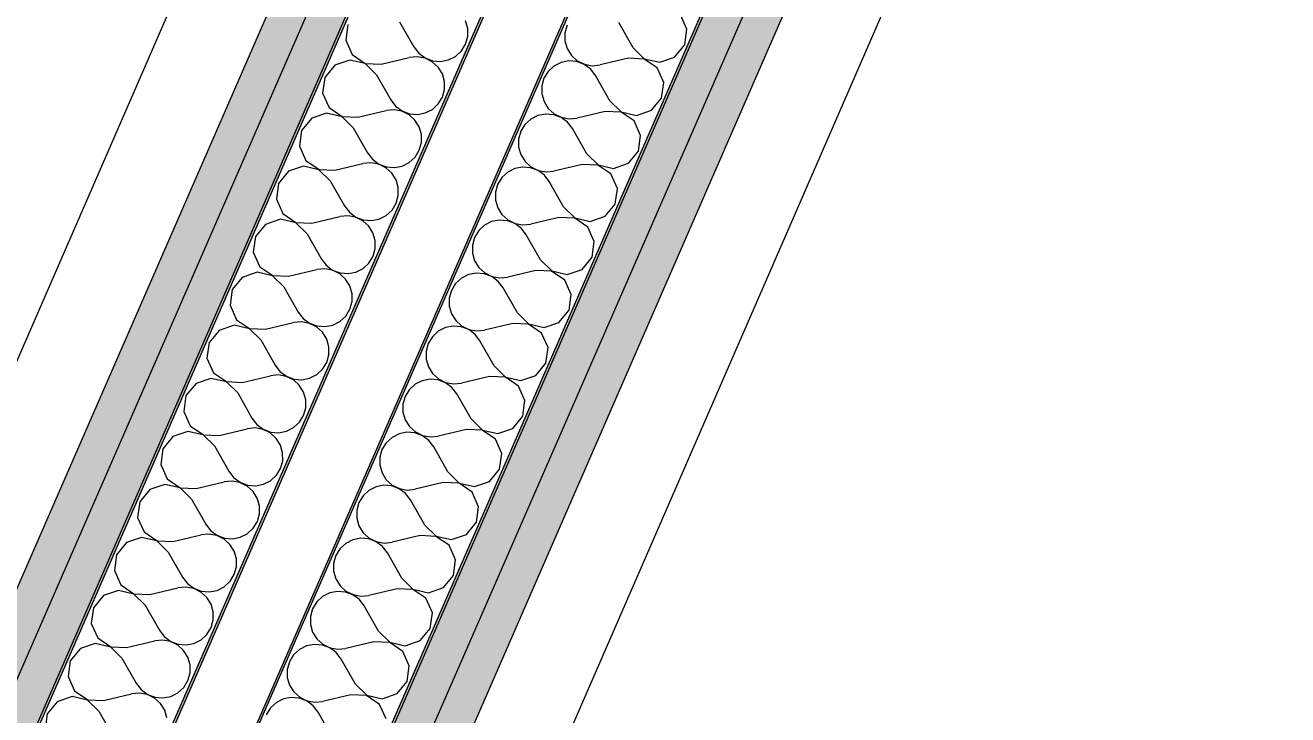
# Model space of a CAD drawing. Header units: millimetres. Extents: x -89663 to 74273, y -103666 to 18539.
# Drawn here: x -28539 to -28020, y -31652 to -31368 of the extents above; entities that cross this region are included whole.
import ezdxf
from ezdxf.enums import TextEntityAlignment as Align

# ---------------------------------------------------------------- set-up
doc = ezdxf.new("R2010")
doc.units = ezdxf.units.MM
doc.header["$MEASUREMENT"] = 0
for name, color, linetype in [('A-25-M_Wall_Int', 7, 'Continuous'), ('New_A-05-M_Gross_Int_Circulation', 7, 'Continuous'), ('New_A-95-D_Dim_Grid.Dim', 7, 'Continuous')]:
    doc.layers.add(name, color=color, linetype=linetype)
for name, color, linetype, lineweight in [('A-25-M_Wall_Int_Pen_No__1', 7, 'Continuous', 13), ('New_A-95-D_Dim_Grid.Dim_Pen_No__4', 7, 'Continuous', 20), ('New_ArchiCAD Zone Stamps_Pen_No__6', 7, 'Continuous', 35)]:
    doc.layers.add(name, color=color, linetype=linetype, lineweight=lineweight)
doc.layers.add('A-25-M_Wall_Int_Pen_No__107', color=7, linetype='Continuous', lineweight=15, true_color=0xa6a6a6)
doc.layers.add('New_A-05-M_Gross_Int_Circulation_Pen_No__74', color=7, linetype='Continuous', lineweight=20, true_color=0x606060)
doc.styles.add('GENERATED_STYLE_1', font='')
doc.styles.add('GENERATED_STYLE_3', font='')
doc.styles.add('GENERATED_STYLE_4', font='')
doc.styles.get('GENERATED_STYLE_1').set_extended_font_data('Arial', bold=True)
doc.styles.get('GENERATED_STYLE_3').set_extended_font_data('Arial')
doc.styles.get('GENERATED_STYLE_4').set_extended_font_data('Swis721 BT')
doc.dimstyles.new('GENERATED_STYLE__2', dxfattribs={"dimtxt": 300, "dimasz": 95, "dimexe": 0.18, "dimexo": 0, "dimgap": 0.09, "dimtad": 1, "dimdec": 0, "dimzin": 0, "dimdsep": 46, "dimtxsty": 'GENERATED_STYLE_4', "dimblk": 'ARROWHEAD_2', "dimblk1": 'ARROWHEAD_2', "dimblk2": 'ARROWHEAD_2', "dimcen": 0.09, "dimclrd": 7, "dimclre": 7, "dimclrt": 7, "dimadec": 0, "dimazin": 0, "dimtfac": 1, "dimtdec": 4, "dimtmove": 0, "dimatfit": 3, "dimfxl": 1, "dimtolj": 1, "dimtzin": 0, "dimarcsym": 0})

# ---------------------------------------------------------------- blocks, each defined once
blk = doc.blocks.new('catering seating and servery_INB 0113_1_1', base_point=(-33684.23, -45971.89))
at = {"layer": 'New_A-05-M_Gross_Int_Circulation_Pen_No__74', "linetype": 'Continuous'}
for p, q in [((-28833.78, -32175.11), (-28381.54, -31135.3)), ((-28114.8, -31197.45), (-28586.74, -32282.56))]:
    blk.add_line(p, q, dxfattribs=at)
at = {"layer": 'New_ArchiCAD Zone Stamps_Pen_No__6'}
for tag, height, style, p in [('ROOM_NAME', 250, 'GENERATED_STYLE_1', (-35355.98, -44046.47)), ('zoneNameLine2', 250, 'GENERATED_STYLE_1', (-35544.41, -44478.6)), ('ROOM_NUMBER', 200, 'GENERATED_STYLE_3', (-35732.84, -44899.31)), ('measuredAreaCode', 200, 'GENERATED_STYLE_3', (-35889.87, -45259.42)), ('DUMMY_649', 200, 'GENERATED_STYLE_3', (-35582.47, -45393.46)), ('DUMMY_650', 200, 'GENERATED_STYLE_3', (-34953.29, -45667.81)), ('DUMMY_651', 133.33, 'GENERATED_STYLE_3', (-34674, -45774.36))]:
    blk.add_attdef(tag, text='', height=height, rotation=336.4404, dxfattribs=dict(at, style=style)).set_placement(p, align=Align.TOP_LEFT)
blk = doc.blocks.new('*X620')
at = {"layer": 'A-25-M_Wall_Int_Pen_No__107', "linetype": 'Continuous'}
for p, q in [((-28267.17, -31369.62), (-28269.82, -31363.68)), ((-28316.45, -31367.95), (-28317.34, -31371.11)), ((-28289.31, -31377.19), (-28295.19, -31366.83)), ((-28268.04, -31376.07), (-28267.17, -31369.62)), ((-28317.34, -31371.11), (-28317.32, -31374.4)), ((-28317.32, -31374.4), (-28316.41, -31377.55)), ((-28316.41, -31377.55), (-28314.68, -31380.34)), ((-28314.68, -31380.34), (-28312.24, -31382.54)), ((-28289.31, -31377.19), (-28284.68, -31381.75)), ((-28278.33, -31383.2), (-28272.18, -31381.1)), ((-28272.18, -31381.1), (-28268.04, -31376.07)), ((-28321.84, -31384.75), (-28324.25, -31386.97)), ((-28318.91, -31383.27), (-28321.84, -31384.75)), ((-28315.68, -31382.64), (-28318.91, -31383.27)), ((-28312.41, -31382.92), (-28315.68, -31382.64)), ((-28309.34, -31384.09), (-28312.41, -31382.92)), ((-28312.24, -31382.54), (-28309.3, -31384)), ((-28306.7, -31386.05), (-28309.34, -31384.09)), ((-28309.3, -31384), (-28306.07, -31384.6)), ((-28304.7, -31388.66), (-28306.7, -31386.05)), ((-28306.07, -31384.6), (-28302.8, -31384.29)), ((-28291.21, -31381.55), (-28302.8, -31384.29)), ((-28284.71, -31381.84), (-28291.21, -31381.55)), ((-28279.34, -31385.5), (-28284.71, -31381.84)), ((-28284.68, -31381.75), (-28278.33, -31383.2)), ((-28276.69, -31391.45), (-28279.34, -31385.5)), ((-28325.97, -31389.77), (-28326.85, -31392.94)), ((-28324.25, -31386.97), (-28325.97, -31389.77)), ((-28298.83, -31399.01), (-28304.7, -31388.66)), ((-28277.56, -31397.89), (-28276.69, -31391.45)), ((-28326.85, -31392.94), (-28326.84, -31396.22)), ((-28326.84, -31396.22), (-28325.93, -31399.38)), ((-28325.93, -31399.38), (-28324.19, -31402.16)), ((-28298.83, -31399.01), (-28294.19, -31403.58)), ((-28281.69, -31402.92), (-28277.56, -31397.89)), ((-28331.35, -31406.57), (-28333.77, -31408.8)), ((-28328.42, -31405.09), (-28331.35, -31406.57)), ((-28325.2, -31404.47), (-28328.42, -31405.09)), ((-28321.93, -31404.75), (-28325.2, -31404.47)), ((-28324.19, -31402.16), (-28321.76, -31404.37)), ((-28318.85, -31405.91), (-28321.93, -31404.75)), ((-28321.76, -31404.37), (-28318.82, -31405.83)), ((-28316.22, -31407.88), (-28318.85, -31405.91)), ((-28318.82, -31405.83), (-28315.59, -31406.42)), ((-28315.59, -31406.42), (-28312.32, -31406.12)), ((-28300.73, -31403.38), (-28312.32, -31406.12)), ((-28294.23, -31403.66), (-28300.73, -31403.38)), ((-28288.85, -31407.33), (-28294.23, -31403.66)), ((-28294.19, -31403.58), (-28287.85, -31405.02)), ((-28287.85, -31405.02), (-28281.69, -31402.92)), ((-28335.49, -31411.6), (-28336.37, -31414.76)), ((-28333.77, -31408.8), (-28335.49, -31411.6)), ((-28314.22, -31410.48), (-28316.22, -31407.88)), ((-28308.34, -31420.84), (-28314.22, -31410.48)), ((-28286.21, -31413.27), (-28288.85, -31407.33)), ((-28336.37, -31414.76), (-28336.36, -31418.05)), ((-28287.08, -31419.72), (-28286.21, -31413.27)), ((-28336.36, -31418.05), (-28335.45, -31421.2)), ((-28335.45, -31421.2), (-28333.71, -31423.99)), ((-28308.34, -31420.84), (-28303.71, -31425.4)), ((-28291.21, -31424.74), (-28287.08, -31419.72)), ((-28337.94, -31426.92), (-28340.87, -31428.4)), ((-28334.71, -31426.29), (-28337.94, -31426.92)), ((-28331.44, -31426.57), (-28334.71, -31426.29)), ((-28333.71, -31423.99), (-28331.28, -31426.19)), ((-28328.37, -31427.74), (-28331.44, -31426.57)), ((-28331.28, -31426.19), (-28328.33, -31427.65)), ((-28325.74, -31429.7), (-28328.37, -31427.74)), ((-28328.33, -31427.65), (-28325.1, -31428.25)), ((-28310.25, -31425.2), (-28321.83, -31427.94)), ((-28303.75, -31425.49), (-28310.25, -31425.2)), ((-28298.37, -31429.15), (-28303.75, -31425.49)), ((-28303.71, -31425.4), (-28297.37, -31426.85)), ((-28297.37, -31426.85), (-28291.21, -31424.74)), ((-28343.29, -31430.62), (-28345, -31433.42)), ((-28340.87, -31428.4), (-28343.29, -31430.62)), ((-28323.74, -31432.31), (-28325.74, -31429.7)), ((-28325.1, -31428.25), (-28321.83, -31427.94)), ((-28317.86, -31442.66), (-28323.74, -31432.31)), ((-28295.72, -31435.1), (-28298.37, -31429.15)), ((-28345, -31433.42), (-28345.89, -31436.59)), ((-28345.89, -31436.59), (-28345.87, -31439.87)), ((-28296.59, -31441.54), (-28295.72, -31435.1)), ((-28345.87, -31439.87), (-28344.96, -31443.03)), ((-28344.96, -31443.03), (-28343.23, -31445.81)), ((-28317.86, -31442.66), (-28313.23, -31447.23)), ((-28300.73, -31446.57), (-28296.59, -31441.54)), ((-28344.23, -31448.12), (-28347.46, -31448.74)), ((-28340.96, -31448.4), (-28344.23, -31448.12)), ((-28343.23, -31445.81), (-28340.79, -31448.02)), ((-28337.89, -31449.56), (-28340.96, -31448.4)), ((-28340.79, -31448.02), (-28337.85, -31449.48)), ((-28319.76, -31447.03), (-28331.35, -31449.77)), ((-28313.26, -31447.31), (-28319.76, -31447.03)), ((-28307.89, -31450.98), (-28313.26, -31447.31)), ((-28313.23, -31447.23), (-28306.88, -31448.67)), ((-28306.88, -31448.67), (-28300.73, -31446.57)), ((-28352.8, -31452.45), (-28354.52, -31455.25)), ((-28350.39, -31450.22), (-28352.8, -31452.45)), ((-28347.46, -31448.74), (-28350.39, -31450.22)), ((-28335.25, -31451.52), (-28337.89, -31449.56)), ((-28337.85, -31449.48), (-28334.62, -31450.07)), ((-28333.25, -31454.13), (-28335.25, -31451.52)), ((-28334.62, -31450.07), (-28331.35, -31449.77)), ((-28305.24, -31456.92), (-28307.89, -31450.98)), ((-28354.52, -31455.25), (-28355.4, -31458.41)), ((-28355.4, -31458.41), (-28355.39, -31461.7)), ((-28327.38, -31464.48), (-28333.25, -31454.13)), ((-28306.11, -31463.37), (-28305.24, -31456.92)), ((-28355.39, -31461.7), (-28354.48, -31464.85)), ((-28310.24, -31468.39), (-28306.11, -31463.37)), ((-28354.48, -31464.85), (-28352.74, -31467.64)), ((-28352.74, -31467.64), (-28350.31, -31469.84)), ((-28329.28, -31468.85), (-28340.87, -31471.59)), ((-28322.78, -31469.14), (-28329.28, -31468.85)), ((-28327.38, -31464.48), (-28322.74, -31469.05)), ((-28317.4, -31472.8), (-28322.78, -31469.14)), ((-28322.74, -31469.05), (-28316.4, -31470.5)), ((-28316.4, -31470.5), (-28310.24, -31468.39)), ((-28362.32, -31474.27), (-28364.04, -31477.07)), ((-28359.9, -31472.05), (-28362.32, -31474.27)), ((-28356.97, -31470.57), (-28359.9, -31472.05)), ((-28353.75, -31469.94), (-28356.97, -31470.57)), ((-28350.48, -31470.22), (-28353.75, -31469.94)), ((-28347.4, -31471.39), (-28350.48, -31470.22)), ((-28350.31, -31469.84), (-28347.37, -31471.3)), ((-28344.77, -31473.35), (-28347.4, -31471.39)), ((-28347.37, -31471.3), (-28344.14, -31471.9)), ((-28342.77, -31475.96), (-28344.77, -31473.35)), ((-28344.14, -31471.9), (-28340.87, -31471.59)), ((-28314.76, -31478.75), (-28317.4, -31472.8)), ((-28364.04, -31477.07), (-28364.92, -31480.24)), ((-28336.89, -31486.31), (-28342.77, -31475.96)), ((-28315.63, -31485.19), (-28314.76, -31478.75)), ((-28364.92, -31480.24), (-28364.91, -31483.52)), ((-28364.91, -31483.52), (-28364, -31486.68)), ((-28364, -31486.68), (-28362.26, -31489.46)), ((-28362.26, -31489.46), (-28359.83, -31491.67)), ((-28336.89, -31486.31), (-28332.26, -31490.88)), ((-28319.76, -31490.22), (-28315.63, -31485.19)), ((-28369.42, -31493.87), (-28371.84, -31496.1)), ((-28366.49, -31492.39), (-28369.42, -31493.87)), ((-28363.26, -31491.77), (-28366.49, -31492.39)), ((-28359.99, -31492.05), (-28363.26, -31491.77)), ((-28356.92, -31493.21), (-28359.99, -31492.05)), ((-28359.83, -31491.67), (-28356.88, -31493.13)), ((-28354.29, -31495.17), (-28356.92, -31493.21)), ((-28356.88, -31493.13), (-28353.65, -31493.72)), ((-28352.29, -31497.78), (-28354.29, -31495.17)), ((-28353.65, -31493.72), (-28350.38, -31493.42)), ((-28338.8, -31490.67), (-28350.38, -31493.42)), ((-28332.3, -31490.96), (-28338.8, -31490.67)), ((-28326.92, -31494.63), (-28332.3, -31490.96)), ((-28332.26, -31490.88), (-28325.92, -31492.32)), ((-28324.27, -31500.57), (-28326.92, -31494.63)), ((-28325.92, -31492.32), (-28319.76, -31490.22)), ((-28373.55, -31498.9), (-28374.44, -31502.06)), ((-28371.84, -31496.1), (-28373.55, -31498.9)), ((-28346.41, -31508.13), (-28352.29, -31497.78)), ((-28325.14, -31507.02), (-28324.27, -31500.57)), ((-28374.44, -31502.06), (-28374.42, -31505.34)), ((-28374.42, -31505.34), (-28373.51, -31508.5)), ((-28373.51, -31508.5), (-28371.78, -31511.29)), ((-28346.41, -31508.13), (-28341.78, -31512.7)), ((-28329.28, -31512.04), (-28325.14, -31507.02)), ((-28378.94, -31515.7), (-28381.35, -31517.92)), ((-28376.01, -31514.22), (-28378.94, -31515.7)), ((-28372.78, -31513.59), (-28376.01, -31514.22)), ((-28369.51, -31513.87), (-28372.78, -31513.59)), ((-28371.78, -31511.29), (-28369.34, -31513.49)), ((-28366.44, -31515.04), (-28369.51, -31513.87)), ((-28369.34, -31513.49), (-28366.4, -31514.95)), ((-28363.8, -31517), (-28366.44, -31515.04)), ((-28366.4, -31514.95), (-28363.17, -31515.55)), ((-28363.17, -31515.55), (-28359.9, -31515.24)), ((-28348.31, -31512.5), (-28359.9, -31515.24)), ((-28341.81, -31512.79), (-28348.31, -31512.5)), ((-28336.44, -31516.45), (-28341.81, -31512.79)), ((-28341.78, -31512.7), (-28335.43, -31514.15)), ((-28335.43, -31514.15), (-28329.28, -31512.04)), ((-28383.07, -31520.72), (-28383.95, -31523.89)), ((-28381.35, -31517.92), (-28383.07, -31520.72)), ((-28361.8, -31519.61), (-28363.8, -31517)), ((-28355.93, -31529.96), (-28361.8, -31519.61)), ((-28333.79, -31522.4), (-28336.44, -31516.45)), ((-28383.95, -31523.89), (-28383.94, -31527.17)), ((-28334.66, -31528.84), (-28333.79, -31522.4)), ((-28383.94, -31527.17), (-28383.03, -31530.33)), ((-28383.03, -31530.33), (-28381.29, -31533.11)), ((-28355.93, -31529.96), (-28351.29, -31534.53)), ((-28338.79, -31533.87), (-28334.66, -31528.84)), ((-28385.52, -31536.04), (-28388.46, -31537.52)), ((-28382.3, -31535.42), (-28385.52, -31536.04)), ((-28379.03, -31535.7), (-28382.3, -31535.42)), ((-28381.29, -31533.11), (-28378.86, -31535.32)), ((-28375.95, -31536.86), (-28379.03, -31535.7)), ((-28378.86, -31535.32), (-28375.92, -31536.78)), ((-28373.32, -31538.82), (-28375.95, -31536.86)), ((-28375.92, -31536.78), (-28372.69, -31537.37)), ((-28357.83, -31534.32), (-28369.42, -31537.07)), ((-28351.33, -31534.61), (-28357.83, -31534.32)), ((-28345.95, -31538.28), (-28351.33, -31534.61)), ((-28351.29, -31534.53), (-28344.95, -31535.97)), ((-28344.95, -31535.97), (-28338.79, -31533.87)), ((-28390.87, -31539.75), (-28392.59, -31542.55)), ((-28388.46, -31537.52), (-28390.87, -31539.75)), ((-28371.32, -31541.43), (-28373.32, -31538.82)), ((-28372.69, -31537.37), (-28369.42, -31537.07)), ((-28365.44, -31551.78), (-28371.32, -31541.43)), ((-28343.31, -31544.22), (-28345.95, -31538.28)), ((-28392.59, -31542.55), (-28393.47, -31545.71)), ((-28393.47, -31545.71), (-28393.46, -31548.99)), ((-28344.18, -31550.67), (-28343.31, -31544.22)), ((-28393.46, -31548.99), (-28392.55, -31552.15)), ((-28392.55, -31552.15), (-28390.81, -31554.94)), ((-28365.44, -31551.78), (-28360.81, -31556.35)), ((-28348.31, -31555.69), (-28344.18, -31550.67)), ((-28391.81, -31557.24), (-28395.04, -31557.86)), ((-28388.54, -31557.52), (-28391.81, -31557.24)), ((-28390.81, -31554.94), (-28388.38, -31557.14)), ((-28385.47, -31558.69), (-28388.54, -31557.52)), ((-28388.38, -31557.14), (-28385.43, -31558.6)), ((-28367.35, -31556.15), (-28378.93, -31558.89)), ((-28360.85, -31556.44), (-28367.35, -31556.15)), ((-28355.47, -31560.1), (-28360.85, -31556.44)), ((-28360.81, -31556.35), (-28354.47, -31557.8)), ((-28354.47, -31557.8), (-28348.31, -31555.69)), ((-28400.39, -31561.57), (-28402.1, -31564.37)), ((-28397.97, -31559.35), (-28400.39, -31561.57)), ((-28395.04, -31557.86), (-28397.97, -31559.35)), ((-28382.84, -31560.65), (-28385.47, -31558.69)), ((-28385.43, -31558.6), (-28382.2, -31559.2)), ((-28380.84, -31563.26), (-28382.84, -31560.65)), ((-28382.2, -31559.2), (-28378.93, -31558.89)), ((-28352.82, -31566.05), (-28355.47, -31560.1)), ((-28402.1, -31564.37), (-28402.99, -31567.53)), ((-28402.99, -31567.53), (-28402.98, -31570.82)), ((-28374.96, -31573.61), (-28380.84, -31563.26)), ((-28353.7, -31572.49), (-28352.82, -31566.05)), ((-28402.98, -31570.82), (-28402.06, -31573.98)), ((-28357.83, -31577.52), (-28353.7, -31572.49)), ((-28402.06, -31573.98), (-28400.33, -31576.76)), ((-28400.33, -31576.76), (-28397.89, -31578.97)), ((-28376.86, -31577.97), (-28388.45, -31580.72)), ((-28370.37, -31578.26), (-28376.86, -31577.97)), ((-28374.96, -31573.61), (-28370.33, -31578.18)), ((-28364.99, -31581.93), (-28370.37, -31578.26)), ((-28370.33, -31578.18), (-28363.98, -31579.62)), ((-28363.98, -31579.62), (-28357.83, -31577.52)), ((-28409.9, -31583.4), (-28411.62, -31586.2)), ((-28407.49, -31581.17), (-28409.9, -31583.4)), ((-28404.56, -31579.69), (-28407.49, -31581.17)), ((-28401.33, -31579.07), (-28404.56, -31579.69)), ((-28398.06, -31579.35), (-28401.33, -31579.07)), ((-28394.99, -31580.51), (-28398.06, -31579.35)), ((-28397.89, -31578.97), (-28394.95, -31580.43)), ((-28392.35, -31582.47), (-28394.99, -31580.51)), ((-28394.95, -31580.43), (-28391.72, -31581.02)), ((-28390.35, -31585.08), (-28392.35, -31582.47)), ((-28391.72, -31581.02), (-28388.45, -31580.72)), ((-28362.34, -31587.87), (-28364.99, -31581.93)), ((-28411.62, -31586.2), (-28412.5, -31589.36)), ((-28384.48, -31595.43), (-28390.35, -31585.08)), ((-28363.21, -31594.32), (-28362.34, -31587.87)), ((-28412.5, -31589.36), (-28412.49, -31592.64)), ((-28412.49, -31592.64), (-28411.58, -31595.8)), ((-28411.58, -31595.8), (-28409.84, -31598.59)), ((-28409.84, -31598.59), (-28407.41, -31600.79)), ((-28384.48, -31595.43), (-28379.84, -31600)), ((-28367.34, -31599.34), (-28363.21, -31594.32)), ((-28417.01, -31603), (-28419.42, -31605.22)), ((-28414.07, -31601.51), (-28417.01, -31603)), ((-28410.85, -31600.89), (-28414.07, -31601.51)), ((-28407.58, -31601.17), (-28410.85, -31600.89)), ((-28404.51, -31602.34), (-28407.58, -31601.17)), ((-28407.41, -31600.79), (-28404.47, -31602.25)), ((-28401.87, -31604.3), (-28404.51, -31602.34)), ((-28404.47, -31602.25), (-28401.24, -31602.85)), ((-28399.87, -31606.9), (-28401.87, -31604.3)), ((-28401.24, -31602.85), (-28397.97, -31602.54)), ((-28386.38, -31599.8), (-28397.97, -31602.54)), ((-28379.88, -31600.09), (-28386.38, -31599.8)), ((-28374.5, -31603.75), (-28379.88, -31600.09)), ((-28379.84, -31600), (-28373.5, -31601.45)), ((-28371.86, -31609.69), (-28374.5, -31603.75)), ((-28373.5, -31601.45), (-28367.34, -31599.34)), ((-28421.14, -31608.02), (-28422.02, -31611.18)), ((-28419.42, -31605.22), (-28421.14, -31608.02)), ((-28394, -31617.26), (-28399.87, -31606.9)), ((-28422.02, -31611.18), (-28422.01, -31614.47)), ((-28422.01, -31614.47), (-28421.1, -31617.63)), ((-28372.73, -31616.14), (-28371.86, -31609.69)), ((-28421.1, -31617.63), (-28419.36, -31620.41)), ((-28394, -31617.26), (-28389.36, -31621.83)), ((-28376.86, -31621.17), (-28372.73, -31616.14)), ((-28426.52, -31624.82), (-28428.94, -31627.05)), ((-28423.59, -31623.34), (-28426.52, -31624.82)), ((-28420.37, -31622.72), (-28423.59, -31623.34)), ((-28417.09, -31623), (-28420.37, -31622.72)), ((-28419.36, -31620.41), (-28416.93, -31622.62)), ((-28414.02, -31624.16), (-28417.09, -31623)), ((-28416.93, -31622.62), (-28413.98, -31624.08)), ((-28411.39, -31626.12), (-28414.02, -31624.16)), ((-28413.98, -31624.08), (-28410.75, -31624.67)), ((-28410.75, -31624.67), (-28407.48, -31624.36)), ((-28395.9, -31621.62), (-28407.48, -31624.36)), ((-28389.4, -31621.91), (-28395.9, -31621.62)), ((-28384.02, -31625.58), (-28389.4, -31621.91)), ((-28389.36, -31621.83), (-28383.02, -31623.27)), ((-28383.02, -31623.27), (-28376.86, -31621.17)), ((-28430.65, -31629.85), (-28431.54, -31633.01)), ((-28428.94, -31627.05), (-28430.65, -31629.85)), ((-28409.39, -31628.73), (-28411.39, -31626.12)), ((-28403.51, -31639.08), (-28409.39, -31628.73)), ((-28381.37, -31631.52), (-28384.02, -31625.58)), ((-28431.54, -31633.01), (-28431.53, -31636.29)), ((-28382.25, -31637.97), (-28381.37, -31631.52)), ((-28431.53, -31636.29), (-28430.62, -31639.45)), ((-28430.62, -31639.45), (-28428.88, -31642.24)), ((-28403.51, -31639.08), (-28398.88, -31643.65)), ((-28386.38, -31642.99), (-28382.25, -31637.97)), ((-28433.11, -31645.16), (-28436.04, -31646.64)), ((-28429.88, -31644.54), (-28433.11, -31645.16)), ((-28426.61, -31644.82), (-28429.88, -31644.54)), ((-28428.88, -31642.24), (-28426.44, -31644.44)), ((-28423.54, -31645.99), (-28426.61, -31644.82)), ((-28426.44, -31644.44), (-28423.5, -31645.9)), ((-28420.9, -31647.95), (-28423.54, -31645.99)), ((-28423.5, -31645.9), (-28420.27, -31646.5)), ((-28405.42, -31643.45), (-28417, -31646.19)), ((-28398.92, -31643.74), (-28405.42, -31643.45)), ((-28393.54, -31647.4), (-28398.92, -31643.74)), ((-28398.88, -31643.65), (-28392.53, -31645.1)), ((-28392.53, -31645.1), (-28386.38, -31642.99)), ((-28438.45, -31648.87), (-28440.17, -31651.67)), ((-28436.04, -31646.64), (-28438.45, -31648.87)), ((-28418.9, -31650.55), (-28420.9, -31647.95)), ((-28420.27, -31646.5), (-28417, -31646.19)), ((-28413.03, -31660.91), (-28418.9, -31650.55)), ((-28390.89, -31653.34), (-28393.54, -31647.4))]:
    blk.add_line(p, q, dxfattribs=at)
blk = doc.blocks.new('Wall_195_1', base_point=(-28180.76, -31051.28))
at = {"layer": 'A-25-M_Wall_Int_Pen_No__107', "linetype": 'Continuous', "lineweight": 0, "true_color": 0x535353}
for points in [[(-28648.36, -32126.14), (-28180.24, -31052.59), (-28180.76, -31051.28), (-28648.88, -32124.83)], [(-28622, -32193.28), (-28153.86, -31119.68), (-28154.37, -31118.37), (-28622.51, -32191.96)]]:
    blk.add_hatch(color=251, dxfattribs=at).paths.add_polyline_path(points)
at = {"layer": 'A-25-M_Wall_Int_Pen_No__107', "linetype": 'Continuous'}
for points in [[(-28614.24, -32213.02), (-28146.1, -31139.41), (-28153.86, -31119.68), (-28622, -32193.28)], [(-28606.49, -32232.77), (-28138.34, -31159.14), (-28146.1, -31139.41), (-28614.24, -32213.02)]]:
    blk.add_hatch(color=256, dxfattribs=at).paths.add_polyline_path(points)
at = {"layer": 'A-25-M_Wall_Int_Pen_No__1', "linetype": 'Continuous'}
for p, q in [((-28648.36, -32126.14), (-28180.24, -31052.59)), ((-28622.51, -32191.96), (-28154.37, -31118.37)), ((-28622, -32193.28), (-28153.86, -31119.68)), ((-28614.24, -32213.02), (-28146.1, -31139.41))]:
    blk.add_line(p, q, dxfattribs=at)
at = {"layer": 'A-25-M_Wall_Int_Pen_No__1', "linetype": 'Continuous', "flags": 128}
for points in [[(-28180.76, -31051.28), (-28648.88, -32124.83)], [(-28606.49, -32232.77), (-28138.34, -31159.14)]]:
    blk.add_lwpolyline(points, dxfattribs=at)
at = {"layer": 'A-25-M_Wall_Int', "color": 250, "lineweight": 50, "true_color": 0x2a2a2a}
blk.add_blockref('*X620', (0, 0), dxfattribs=at)
blk = doc.blocks.new('*X624')
at = {"layer": 'A-25-M_Wall_Int_Pen_No__107', "linetype": 'Continuous'}
for p, q in [((-28406.6, -31367.6), (-28407.48, -31374.05)), ((-28385.34, -31366.48), (-28379.46, -31376.84)), ((-28357.32, -31369.27), (-28358.23, -31366.12)), ((-28357.31, -31372.56), (-28357.32, -31369.27)), ((-28407.48, -31374.05), (-28404.83, -31379.99)), ((-28359.91, -31378.52), (-28358.2, -31375.72)), ((-28358.2, -31375.72), (-28357.31, -31372.56)), ((-28404.83, -31379.99), (-28399.45, -31383.65)), ((-28378.1, -31380.89), (-28381.37, -31381.2)), ((-28379.46, -31376.84), (-28377.46, -31379.44)), ((-28374.87, -31381.49), (-28378.1, -31380.89)), ((-28377.46, -31379.44), (-28374.83, -31381.4)), ((-28365.26, -31382.23), (-28362.33, -31380.75)), ((-28362.33, -31380.75), (-28359.91, -31378.52)), ((-28411.99, -31384.4), (-28416.12, -31389.42)), ((-28405.83, -31382.29), (-28411.99, -31384.4)), ((-28399.49, -31383.74), (-28405.83, -31382.29)), ((-28394.85, -31388.31), (-28399.49, -31383.74)), ((-28399.45, -31383.65), (-28392.95, -31383.94)), ((-28392.95, -31383.94), (-28381.37, -31381.2)), ((-28371.92, -31382.95), (-28374.87, -31381.49)), ((-28374.83, -31381.4), (-28371.76, -31382.57)), ((-28369.49, -31385.15), (-28371.92, -31382.95)), ((-28371.76, -31382.57), (-28368.48, -31382.85)), ((-28367.75, -31387.94), (-28369.49, -31385.15)), ((-28368.48, -31382.85), (-28365.26, -31382.23)), ((-28416.12, -31389.42), (-28416.99, -31395.87)), ((-28394.85, -31388.31), (-28388.98, -31398.66)), ((-28366.84, -31391.1), (-28367.75, -31387.94)), ((-28366.83, -31394.38), (-28366.84, -31391.1)), ((-28416.99, -31395.87), (-28414.34, -31401.82)), ((-28367.71, -31397.55), (-28366.83, -31394.38)), ((-28414.34, -31401.82), (-28408.97, -31405.48)), ((-28388.98, -31398.66), (-28386.98, -31401.27)), ((-28386.98, -31401.27), (-28384.34, -31403.23)), ((-28371.84, -31402.57), (-28369.43, -31400.35)), ((-28369.43, -31400.35), (-28367.71, -31397.55)), ((-28421.51, -31406.22), (-28425.64, -31411.25)), ((-28415.35, -31404.12), (-28421.51, -31406.22)), ((-28409.01, -31405.57), (-28415.35, -31404.12)), ((-28404.37, -31410.13), (-28409.01, -31405.57)), ((-28408.97, -31405.48), (-28402.47, -31405.77)), ((-28402.47, -31405.77), (-28390.88, -31403.03)), ((-28387.61, -31402.72), (-28390.88, -31403.03)), ((-28384.38, -31403.32), (-28387.61, -31402.72)), ((-28381.44, -31404.77), (-28384.38, -31403.32)), ((-28384.34, -31403.23), (-28381.27, -31404.39)), ((-28379.01, -31406.98), (-28381.44, -31404.77)), ((-28381.27, -31404.39), (-28378, -31404.68)), ((-28377.27, -31409.77), (-28379.01, -31406.98)), ((-28378, -31404.68), (-28374.78, -31404.05)), ((-28374.78, -31404.05), (-28371.84, -31402.57)), ((-28425.64, -31411.25), (-28426.51, -31417.7)), ((-28404.37, -31410.13), (-28398.5, -31420.49)), ((-28376.36, -31412.92), (-28377.27, -31409.77)), ((-28377.23, -31419.37), (-28376.34, -31416.21)), ((-28376.34, -31416.21), (-28376.36, -31412.92)), ((-28426.51, -31417.7), (-28423.86, -31423.64)), ((-28398.5, -31420.49), (-28396.5, -31423.09)), ((-28381.36, -31424.4), (-28378.94, -31422.17)), ((-28378.94, -31422.17), (-28377.23, -31419.37)), ((-28424.87, -31425.94), (-28431.02, -31428.05)), ((-28418.52, -31427.39), (-28424.87, -31425.94)), ((-28423.86, -31423.64), (-28418.48, -31427.3)), ((-28413.89, -31431.96), (-28418.52, -31427.39)), ((-28418.48, -31427.3), (-28411.98, -31427.59)), ((-28411.98, -31427.59), (-28400.4, -31424.85)), ((-28397.13, -31424.54), (-28400.4, -31424.85)), ((-28393.9, -31425.14), (-28397.13, -31424.54)), ((-28396.5, -31423.09), (-28393.86, -31425.05)), ((-28390.96, -31426.6), (-28393.9, -31425.14)), ((-28393.86, -31425.05), (-28390.79, -31426.22)), ((-28388.52, -31428.8), (-28390.96, -31426.6)), ((-28390.79, -31426.22), (-28387.52, -31426.5)), ((-28387.52, -31426.5), (-28384.29, -31425.88)), ((-28384.29, -31425.88), (-28381.36, -31424.4)), ((-28431.02, -31428.05), (-28435.15, -31433.07)), ((-28413.89, -31431.96), (-28408.01, -31442.31)), ((-28386.78, -31431.59), (-28388.52, -31428.8)), ((-28385.87, -31434.75), (-28386.78, -31431.59)), ((-28435.15, -31433.07), (-28436.03, -31439.52)), ((-28386.75, -31441.2), (-28385.86, -31438.03)), ((-28385.86, -31438.03), (-28385.87, -31434.75)), ((-28436.03, -31439.52), (-28433.38, -31445.46)), ((-28408.01, -31442.31), (-28406.01, -31444.92)), ((-28388.46, -31444), (-28386.75, -31441.2)), ((-28434.38, -31447.77), (-28440.54, -31449.87)), ((-28428.04, -31449.22), (-28434.38, -31447.77)), ((-28433.38, -31445.46), (-28428, -31449.13)), ((-28421.5, -31449.42), (-28409.92, -31446.68)), ((-28406.65, -31446.37), (-28409.92, -31446.68)), ((-28403.42, -31446.97), (-28406.65, -31446.37)), ((-28406.01, -31444.92), (-28403.38, -31446.88)), ((-28400.47, -31448.42), (-28403.42, -31446.97)), ((-28403.38, -31446.88), (-28400.31, -31448.04)), ((-28398.04, -31450.63), (-28400.47, -31448.42)), ((-28400.31, -31448.04), (-28397.03, -31448.33)), ((-28397.03, -31448.33), (-28393.81, -31447.7)), ((-28393.81, -31447.7), (-28390.88, -31446.22)), ((-28390.88, -31446.22), (-28388.46, -31444)), ((-28440.54, -31449.87), (-28444.67, -31454.9)), ((-28423.4, -31453.78), (-28428.04, -31449.22)), ((-28428, -31449.13), (-28421.5, -31449.42)), ((-28423.4, -31453.78), (-28417.53, -31464.14)), ((-28396.3, -31453.42), (-28398.04, -31450.63)), ((-28395.39, -31456.57), (-28396.3, -31453.42)), ((-28444.67, -31454.9), (-28445.54, -31461.35)), ((-28395.38, -31459.86), (-28395.39, -31456.57)), ((-28445.54, -31461.35), (-28442.89, -31467.29)), ((-28417.53, -31464.14), (-28415.53, -31466.74)), ((-28397.98, -31465.82), (-28396.26, -31463.02)), ((-28396.26, -31463.02), (-28395.38, -31459.86)), ((-28442.89, -31467.29), (-28437.52, -31470.95)), ((-28431.02, -31471.24), (-28419.43, -31468.5)), ((-28416.16, -31468.19), (-28419.43, -31468.5)), ((-28412.93, -31468.79), (-28416.16, -31468.19)), ((-28415.53, -31466.74), (-28412.89, -31468.7)), ((-28409.99, -31470.25), (-28412.93, -31468.79)), ((-28412.89, -31468.7), (-28409.82, -31469.87)), ((-28403.33, -31469.53), (-28400.39, -31468.05)), ((-28400.39, -31468.05), (-28397.98, -31465.82)), ((-28450.06, -31471.7), (-28454.19, -31476.72)), ((-28443.9, -31469.59), (-28450.06, -31471.7)), ((-28437.56, -31471.04), (-28443.9, -31469.59)), ((-28432.92, -31475.61), (-28437.56, -31471.04)), ((-28437.52, -31470.95), (-28431.02, -31471.24)), ((-28407.56, -31472.45), (-28409.99, -31470.25)), ((-28409.82, -31469.87), (-28406.55, -31470.15)), ((-28405.82, -31475.24), (-28407.56, -31472.45)), ((-28406.55, -31470.15), (-28403.33, -31469.53)), ((-28454.19, -31476.72), (-28455.06, -31483.17)), ((-28432.92, -31475.61), (-28427.05, -31485.96)), ((-28404.91, -31478.4), (-28405.82, -31475.24)), ((-28404.89, -31481.68), (-28404.91, -31478.4)), ((-28455.06, -31483.17), (-28452.41, -31489.11)), ((-28407.49, -31487.65), (-28405.78, -31484.84)), ((-28405.78, -31484.84), (-28404.89, -31481.68)), ((-28452.41, -31489.11), (-28447.03, -31492.78)), ((-28425.68, -31490.02), (-28428.95, -31490.33)), ((-28427.05, -31485.96), (-28425.05, -31488.57)), ((-28422.45, -31490.62), (-28425.68, -31490.02)), ((-28425.05, -31488.57), (-28422.41, -31490.53)), ((-28412.84, -31491.35), (-28409.91, -31489.87)), ((-28409.91, -31489.87), (-28407.49, -31487.65)), ((-28459.57, -31493.52), (-28463.7, -31498.55)), ((-28453.42, -31491.42), (-28459.57, -31493.52)), ((-28447.07, -31492.87), (-28453.42, -31491.42)), ((-28442.44, -31497.43), (-28447.07, -31492.87)), ((-28447.03, -31492.78), (-28440.53, -31493.07)), ((-28440.53, -31493.07), (-28428.95, -31490.33)), ((-28419.51, -31492.07), (-28422.45, -31490.62)), ((-28422.41, -31490.53), (-28419.34, -31491.69)), ((-28417.07, -31494.28), (-28419.51, -31492.07)), ((-28419.34, -31491.69), (-28416.07, -31491.97)), ((-28415.33, -31497.07), (-28417.07, -31494.28)), ((-28416.07, -31491.97), (-28412.84, -31491.35)), ((-28463.7, -31498.55), (-28464.58, -31505)), ((-28442.44, -31497.43), (-28436.56, -31507.79)), ((-28414.42, -31500.22), (-28415.33, -31497.07)), ((-28414.41, -31503.51), (-28414.42, -31500.22)), ((-28464.58, -31505), (-28461.93, -31510.94)), ((-28415.3, -31506.67), (-28414.41, -31503.51)), ((-28461.93, -31510.94), (-28456.55, -31514.6)), ((-28436.56, -31507.79), (-28434.56, -31510.39)), ((-28434.56, -31510.39), (-28431.93, -31512.35)), ((-28419.43, -31511.7), (-28417.01, -31509.47)), ((-28417.01, -31509.47), (-28415.3, -31506.67)), ((-28469.09, -31515.35), (-28473.22, -31520.37)), ((-28462.93, -31513.24), (-28469.09, -31515.35)), ((-28456.59, -31514.69), (-28462.93, -31513.24)), ((-28451.95, -31519.26), (-28456.59, -31514.69)), ((-28456.55, -31514.6), (-28450.05, -31514.89)), ((-28450.05, -31514.89), (-28438.47, -31512.15)), ((-28435.2, -31511.84), (-28438.47, -31512.15)), ((-28431.97, -31512.44), (-28435.2, -31511.84)), ((-28429.02, -31513.9), (-28431.97, -31512.44)), ((-28431.93, -31512.35), (-28428.86, -31513.52)), ((-28426.59, -31516.1), (-28429.02, -31513.9)), ((-28428.86, -31513.52), (-28425.58, -31513.8)), ((-28424.85, -31518.89), (-28426.59, -31516.1)), ((-28425.58, -31513.8), (-28422.36, -31513.18)), ((-28422.36, -31513.18), (-28419.43, -31511.7)), ((-28473.22, -31520.37), (-28474.09, -31526.82)), ((-28451.95, -31519.26), (-28446.08, -31529.61)), ((-28423.94, -31522.05), (-28424.85, -31518.89)), ((-28424.81, -31528.49), (-28423.93, -31525.33)), ((-28423.93, -31525.33), (-28423.94, -31522.05)), ((-28474.09, -31526.82), (-28471.44, -31532.76)), ((-28446.08, -31529.61), (-28444.08, -31532.22)), ((-28428.94, -31533.52), (-28426.53, -31531.3)), ((-28426.53, -31531.3), (-28424.81, -31528.49)), ((-28472.45, -31535.07), (-28478.61, -31537.17)), ((-28466.11, -31536.52), (-28472.45, -31535.07)), ((-28471.44, -31532.76), (-28466.07, -31536.43)), ((-28461.47, -31541.08), (-28466.11, -31536.52)), ((-28466.07, -31536.43), (-28459.57, -31536.72)), ((-28459.57, -31536.72), (-28447.98, -31533.98)), ((-28444.71, -31533.67), (-28447.98, -31533.98)), ((-28441.48, -31534.27), (-28444.71, -31533.67)), ((-28444.08, -31532.22), (-28441.44, -31534.18)), ((-28438.54, -31535.72), (-28441.48, -31534.27)), ((-28441.44, -31534.18), (-28438.37, -31535.34)), ((-28436.11, -31537.93), (-28438.54, -31535.72)), ((-28438.37, -31535.34), (-28435.1, -31535.62)), ((-28435.1, -31535.62), (-28431.88, -31535)), ((-28431.88, -31535), (-28428.94, -31533.52)), ((-28478.61, -31537.17), (-28482.74, -31542.2)), ((-28461.47, -31541.08), (-28455.6, -31551.44)), ((-28434.37, -31540.72), (-28436.11, -31537.93)), ((-28433.46, -31543.87), (-28434.37, -31540.72)), ((-28482.74, -31542.2), (-28483.61, -31548.65)), ((-28434.33, -31550.32), (-28433.44, -31547.16)), ((-28433.44, -31547.16), (-28433.46, -31543.87)), ((-28483.61, -31548.65), (-28480.96, -31554.59)), ((-28455.6, -31551.44), (-28453.6, -31554.04)), ((-28436.04, -31553.12), (-28434.33, -31550.32)), ((-28481.97, -31556.89), (-28488.12, -31559)), ((-28475.62, -31558.34), (-28481.97, -31556.89)), ((-28480.96, -31554.59), (-28475.58, -31558.25)), ((-28469.08, -31558.54), (-28457.5, -31555.8)), ((-28454.23, -31555.49), (-28457.5, -31555.8)), ((-28451, -31556.09), (-28454.23, -31555.49)), ((-28453.6, -31554.04), (-28450.96, -31556)), ((-28448.06, -31557.55), (-28451, -31556.09)), ((-28450.96, -31556), (-28447.89, -31557.17)), ((-28445.62, -31559.75), (-28448.06, -31557.55)), ((-28447.89, -31557.17), (-28444.62, -31557.45)), ((-28444.62, -31557.45), (-28441.39, -31556.83)), ((-28441.39, -31556.83), (-28438.46, -31555.35)), ((-28438.46, -31555.35), (-28436.04, -31553.12)), ((-28488.12, -31559), (-28492.25, -31564.02)), ((-28470.99, -31562.91), (-28475.62, -31558.34)), ((-28475.58, -31558.25), (-28469.08, -31558.54)), ((-28443.88, -31562.54), (-28445.62, -31559.75)), ((-28442.97, -31565.7), (-28443.88, -31562.54)), ((-28492.25, -31564.02), (-28493.13, -31570.47)), ((-28470.99, -31562.91), (-28465.11, -31573.26)), ((-28442.96, -31568.98), (-28442.97, -31565.7)), ((-28493.13, -31570.47), (-28490.48, -31576.41)), ((-28465.11, -31573.26), (-28463.11, -31575.87)), ((-28445.56, -31574.95), (-28443.85, -31572.14)), ((-28443.85, -31572.14), (-28442.96, -31568.98)), ((-28490.48, -31576.41), (-28485.1, -31580.08)), ((-28478.6, -31580.37), (-28467.02, -31577.63)), ((-28463.75, -31577.32), (-28467.02, -31577.63)), ((-28460.52, -31577.92), (-28463.75, -31577.32)), ((-28463.11, -31575.87), (-28460.48, -31577.83)), ((-28457.57, -31579.37), (-28460.52, -31577.92)), ((-28460.48, -31577.83), (-28457.41, -31578.99)), ((-28450.91, -31578.65), (-28447.98, -31577.17)), ((-28447.98, -31577.17), (-28445.56, -31574.95)), ((-28497.64, -31580.82), (-28501.77, -31585.85)), ((-28491.48, -31578.72), (-28497.64, -31580.82)), ((-28485.14, -31580.17), (-28491.48, -31578.72)), ((-28480.5, -31584.73), (-28485.14, -31580.17)), ((-28485.1, -31580.08), (-28478.6, -31580.37)), ((-28455.14, -31581.58), (-28457.57, -31579.37)), ((-28457.41, -31578.99), (-28454.13, -31579.27)), ((-28453.4, -31584.37), (-28455.14, -31581.58)), ((-28454.13, -31579.27), (-28450.91, -31578.65)), ((-28501.77, -31585.85), (-28502.64, -31592.3)), ((-28480.5, -31584.73), (-28474.63, -31595.09)), ((-28452.49, -31587.52), (-28453.4, -31584.37)), ((-28452.48, -31590.81), (-28452.49, -31587.52)), ((-28502.64, -31592.3), (-28499.99, -31598.24)), ((-28455.08, -31596.77), (-28453.36, -31593.97)), ((-28453.36, -31593.97), (-28452.48, -31590.81)), ((-28499.99, -31598.24), (-28494.62, -31601.9)), ((-28473.26, -31599.14), (-28476.53, -31599.45)), ((-28474.63, -31595.09), (-28472.63, -31597.69)), ((-28470.03, -31599.74), (-28473.26, -31599.14)), ((-28472.63, -31597.69), (-28469.99, -31599.65)), ((-28460.43, -31600.48), (-28457.49, -31599)), ((-28457.49, -31599), (-28455.08, -31596.77)), ((-28507.16, -31602.65), (-28511.29, -31607.67)), ((-28501, -31600.54), (-28507.16, -31602.65)), ((-28494.66, -31601.99), (-28501, -31600.54)), ((-28490.02, -31606.56), (-28494.66, -31601.99)), ((-28494.62, -31601.9), (-28488.12, -31602.19)), ((-28488.12, -31602.19), (-28476.53, -31599.45)), ((-28467.09, -31601.2), (-28470.03, -31599.74)), ((-28469.99, -31599.65), (-28466.92, -31600.82)), ((-28464.66, -31603.4), (-28467.09, -31601.2)), ((-28466.92, -31600.82), (-28463.65, -31601.1)), ((-28462.92, -31606.19), (-28464.66, -31603.4)), ((-28463.65, -31601.1), (-28460.43, -31600.48)), ((-28511.29, -31607.67), (-28512.16, -31614.12)), ((-28490.02, -31606.56), (-28484.15, -31616.91)), ((-28462.01, -31609.35), (-28462.92, -31606.19)), ((-28461.99, -31612.63), (-28462.01, -31609.35)), ((-28512.16, -31614.12), (-28509.51, -31620.06)), ((-28462.88, -31615.79), (-28461.99, -31612.63)), ((-28484.15, -31616.91), (-28482.15, -31619.52)), ((-28482.15, -31619.52), (-28479.51, -31621.48)), ((-28467.01, -31620.82), (-28464.6, -31618.6)), ((-28464.6, -31618.6), (-28462.88, -31615.79)), ((-28516.67, -31624.47), (-28520.8, -31629.5)), ((-28510.52, -31622.37), (-28516.67, -31624.47)), ((-28504.17, -31623.82), (-28510.52, -31622.37)), ((-28509.51, -31620.06), (-28504.13, -31623.73)), ((-28499.54, -31628.38), (-28504.17, -31623.82)), ((-28504.13, -31623.73), (-28497.63, -31624.02)), ((-28497.63, -31624.02), (-28486.05, -31621.28)), ((-28482.78, -31620.97), (-28486.05, -31621.28)), ((-28479.55, -31621.57), (-28482.78, -31620.97)), ((-28476.61, -31623.02), (-28479.55, -31621.57)), ((-28479.51, -31621.48), (-28476.44, -31622.64)), ((-28474.17, -31625.23), (-28476.61, -31623.02)), ((-28476.44, -31622.64), (-28473.17, -31622.92)), ((-28472.43, -31628.02), (-28474.17, -31625.23)), ((-28473.17, -31622.92), (-28469.94, -31622.3)), ((-28469.94, -31622.3), (-28467.01, -31620.82)), ((-28520.8, -31629.5), (-28521.68, -31635.95)), ((-28499.54, -31628.38), (-28493.66, -31638.74)), ((-28471.52, -31631.17), (-28472.43, -31628.02)), ((-28472.4, -31637.62), (-28471.51, -31634.46)), ((-28471.51, -31634.46), (-28471.52, -31631.17)), ((-28521.68, -31635.95), (-28519.03, -31641.89)), ((-28493.66, -31638.74), (-28491.66, -31641.34)), ((-28476.53, -31642.65), (-28474.11, -31640.42)), ((-28474.11, -31640.42), (-28472.4, -31637.62)), ((-28520.03, -31644.19), (-28526.19, -31646.3)), ((-28513.69, -31645.64), (-28520.03, -31644.19)), ((-28519.03, -31641.89), (-28513.65, -31645.55)), ((-28509.05, -31650.21), (-28513.69, -31645.64)), ((-28513.65, -31645.55), (-28507.15, -31645.84)), ((-28507.15, -31645.84), (-28495.57, -31643.1)), ((-28492.3, -31642.79), (-28495.57, -31643.1)), ((-28489.07, -31643.39), (-28492.3, -31642.79)), ((-28491.66, -31641.34), (-28489.03, -31643.3)), ((-28486.12, -31644.85), (-28489.07, -31643.39)), ((-28489.03, -31643.3), (-28485.96, -31644.47)), ((-28483.69, -31647.05), (-28486.12, -31644.85)), ((-28485.96, -31644.47), (-28482.68, -31644.75)), ((-28482.68, -31644.75), (-28479.46, -31644.13)), ((-28479.46, -31644.13), (-28476.53, -31642.65)), ((-28526.19, -31646.3), (-28530.32, -31651.32)), ((-28509.05, -31650.21), (-28503.18, -31660.56)), ((-28481.95, -31649.84), (-28483.69, -31647.05)), ((-28481.04, -31653), (-28481.95, -31649.84)), ((-28530.32, -31651.32), (-28531.19, -31657.77))]:
    blk.add_line(p, q, dxfattribs=at)
blk = doc.blocks.new('Wall_197_1', base_point=(-28026.09, -30619.58))
at = {"layer": 'A-25-M_Wall_Int_Pen_No__107', "linetype": 'Continuous'}
for points in [[(-28101.26, -30586.8), (-28785.03, -32154.91), (-28765.28, -32147.16), (-28087.51, -30592.8)], [(-28087.51, -30592.8), (-28765.28, -32147.16), (-28745.54, -32139.41), (-28073.76, -30598.79)]]:
    blk.add_hatch(color=256, dxfattribs=at).paths.add_polyline_path(points)
at = {"layer": 'A-25-M_Wall_Int_Pen_No__107', "linetype": 'Continuous', "lineweight": 0, "true_color": 0x535353}
for points in [[(-28073.76, -30598.79), (-28745.54, -32139.41), (-28744.22, -32138.89), (-28072.84, -30599.19)], [(-28027.01, -30619.18), (-28678.41, -32113.04), (-28677.09, -32112.53), (-28026.09, -30619.58)]]:
    blk.add_hatch(color=251, dxfattribs=at).paths.add_polyline_path(points)
at = {"layer": 'A-25-M_Wall_Int_Pen_No__1', "linetype": 'Continuous'}
for p, q in [((-28087.51, -30592.8), (-28765.28, -32147.16)), ((-28073.76, -30598.79), (-28745.54, -32139.41)), ((-28072.84, -30599.19), (-28744.22, -32138.89)), ((-28027.01, -30619.18), (-28678.41, -32113.04))]:
    blk.add_line(p, q, dxfattribs=at)
at = {"layer": 'A-25-M_Wall_Int_Pen_No__1', "linetype": 'Continuous', "flags": 128}
for points in [[(-28101.26, -30586.8), (-28785.03, -32154.91)], [(-28677.09, -32112.53), (-28026.09, -30619.58)]]:
    blk.add_lwpolyline(points, dxfattribs=at)
at = {"layer": 'A-25-M_Wall_Int', "color": 250, "lineweight": 50, "true_color": 0x2a2a2a}
blk.add_blockref('*X624', (0, 0), dxfattribs=at)
blk = doc.blocks.new('*D1292')
at = {"layer": 'New_A-95-D_Dim_Grid.Dim_Pen_No__4', "linetype": 'Continuous'}
for p, q in [((-26555.17, -30655.42), (-24517.76, -25982.99)), ((-26598.04, -30597.37), (-26512.3, -30713.48)), ((-26469.23, -30692.9), (-26641.11, -30617.95)), ((-28754.6, -35699.42), (-26555.17, -30655.42)), ((-28797.47, -35641.36), (-28711.74, -35757.48))]:
    blk.add_line(p, q, dxfattribs=at)
at = {"layer": 'New_A-95-D_Dim_Grid.Dim_Pen_No__4', "insert": (-27921.7, -33639.2), "char_height": 300, "attachment_point": 7, "rotation": 66.4404, "style": 'GENERATED_STYLE_4'}
blk.add_mtext('\\A1;{\\fSwis721 BT|b0|i0|c0|p34;5,503}', dxfattribs=at)
blk = doc.blocks.new('ARROWHEAD_2')
at = {"color": 0, "linetype": 'Continuous', "lineweight": 0}
for p, q in [((-0.3781, -0.655), (0.3781, 0.655)), ((0, 0), (-1, 0))]:
    blk.add_line(p, q, dxfattribs=at)

msp = doc.modelspace()

# ---------------------------------------------------------------- block references
at = {"layer": 'A-25-M_Wall_Int', "color": 250, "lineweight": 50, "true_color": 0x2a2a2a}
for name, p in [('Wall_197_1', (-28026.09, -30619.58)), ('Wall_195_1', (-28180.76, -31051.28))]:
    msp.add_blockref(name, p, dxfattribs=at)
at = {"layer": 'New_A-05-M_Gross_Int_Circulation', "linetype": 'Continuous'}
msp.add_blockref('catering seating and servery_INB 0113_1_1', (-33684.23, -45971.89), dxfattribs=at)

# ---------------------------------------------------------------- dimensions: what is measured, and where the dimension line sits
at = {"layer": 'New_A-95-D_Dim_Grid.Dim', "linetype": 'Continuous'}
dim = msp.add_linear_dim(base=(-26555.17, -30655.42), p1=(-36222.32, -32443.13), p2=(-33018.08, -27837.27), angle=66.4404, dimstyle='GENERATED_STYLE__2', dxfattribs=at)
dim.commit()
dim.dimension.update_dxf_attribs({"geometry": '*D1292', "text_midpoint": (-27847.42, -33093.57), "dimtype": 160, "text_rotation": 66.4404})

doc.saveas('drawing.dxf')
